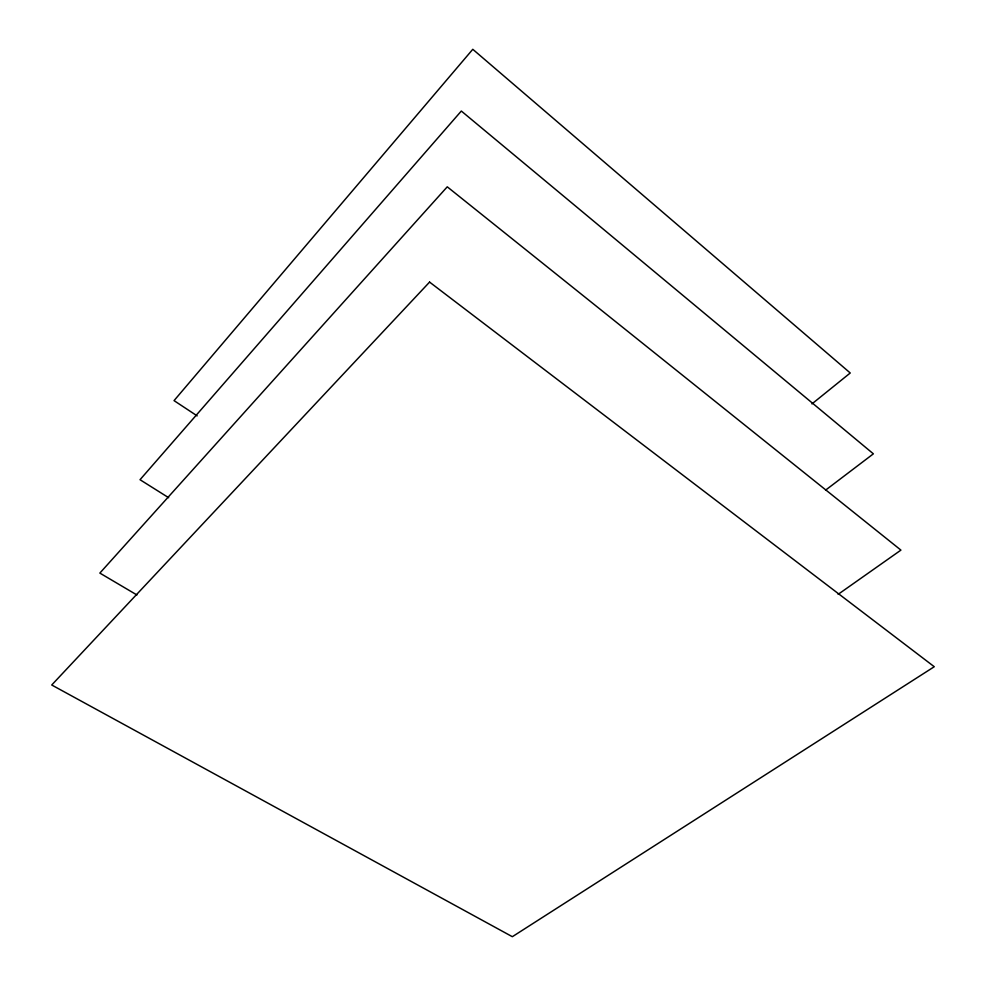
<?xml version="1.0" encoding="UTF-8"?>
<svg xmlns="http://www.w3.org/2000/svg" width="986" height="986" viewBox="0 0 986 986"><rect width="100%" height="100%" fill="white"/><g stroke="black" fill="none" stroke-linecap="round" stroke-linejoin="round"><path stroke-width="1.48" d="M811.946 403.903L850.252 372.991L472.787 49.3L174.041 400.624L197.151 415.882M825.578 490.141L873.374 453.831L461.325 111.036L140.024 479.714L168.668 497.708M838.149 594.336L900.921 550.114L447.262 186.822L99.857 573.088L136.918 594.965M429.576 282.095L51.728 684.999L512.338 936.7L934.272 666.721L429.576 282.095"/></g></svg>
